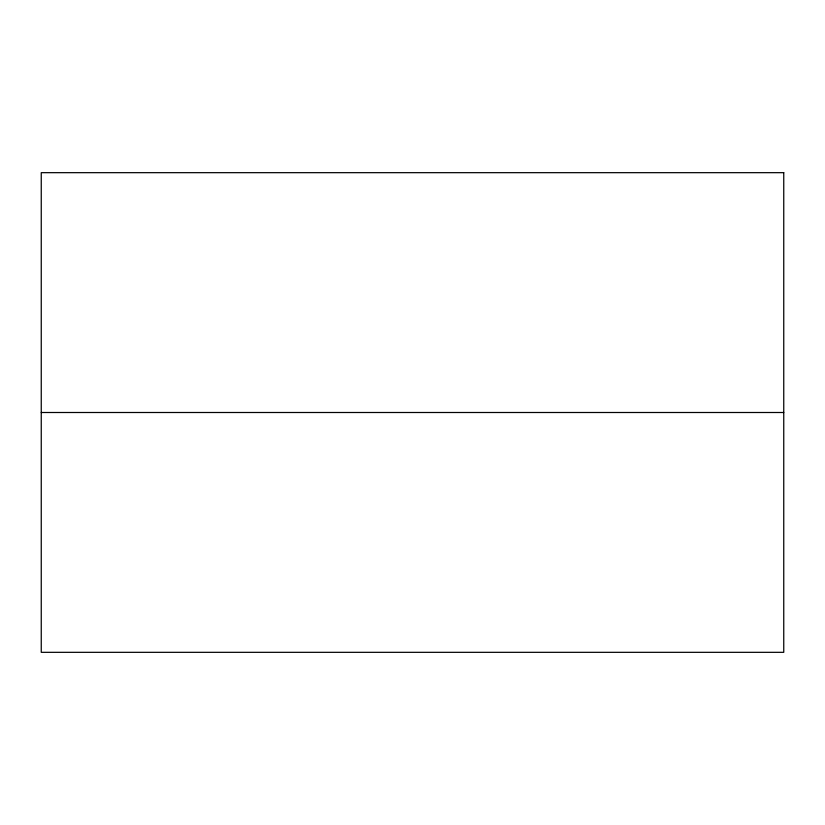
<?xml version="1.0" encoding="UTF-8"?>
<svg xmlns="http://www.w3.org/2000/svg" width="825" height="825" viewBox="0 0 825 825"><rect width="100%" height="100%" fill="white"/><g stroke="black" fill="none" stroke-linecap="round" stroke-linejoin="round"><path stroke-width="1.24" d="M41.25 412.5L783.75 412.5M783.75 172.672L41.25 172.672L41.25 652.327L783.75 652.327L783.75 172.672"/></g></svg>
